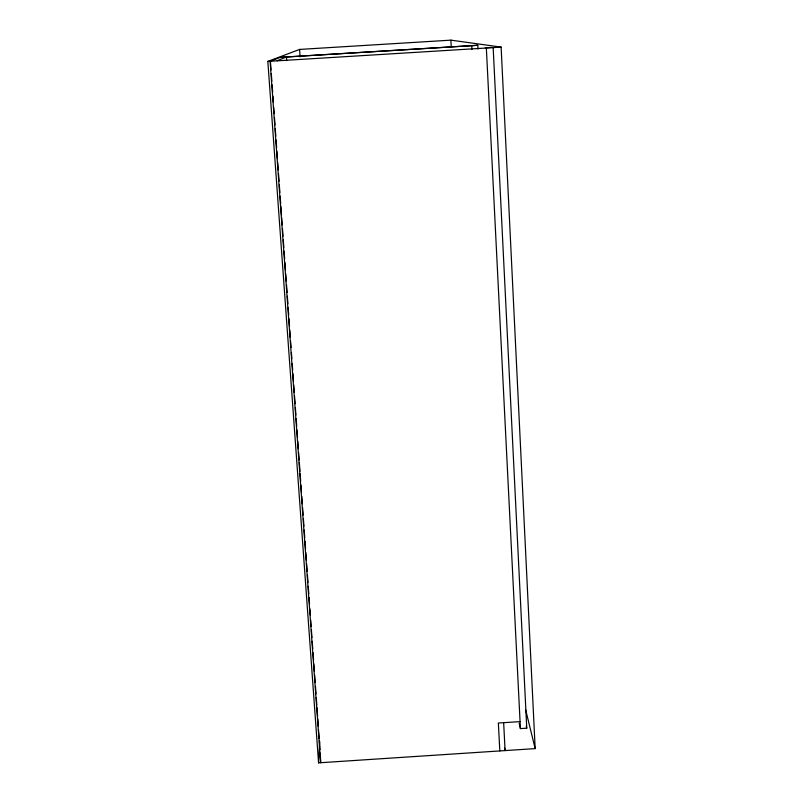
<?xml version="1.0" encoding="UTF-8"?>
<svg xmlns="http://www.w3.org/2000/svg" width="803" height="803" viewBox="0 0 803 803"><rect width="100%" height="100%" fill="white"/><g stroke="black" fill="none" stroke-linecap="round" stroke-linejoin="round"><path stroke-width="1.2" d="M318.57 762.85L267.831 61.419L299.599 49.425L450.895 40.15L501.122 47.106L535.169 748.607L318.57 762.85L319.714 741.591M277.216 60.747L286.43 56.943L286.681 60.596M520.063 721.606L498.352 723.031L499.817 750.925M520.414 728.602L526.758 728.18L493.162 47.598L492.068 47.427L485.303 47.839L486.347 48.009L520.414 728.602L519.18 723.282M280.147 57.404L477.785 45.279L477.976 49.033M267.831 61.419L501.122 47.106M477.785 45.279L280.388 57.314L270.109 61.279L320.678 762.709L320.277 753.124M470.919 45.52L471.742 45.651L471.933 49.405M525.644 709.782L535.169 748.607M526.246 726.063L526.758 728.18M504.595 748.125L505.097 750.584L503.652 722.69M270.501 62.413L271.033 69.911M271.304 73.645L271.846 81.163M272.117 84.877L272.659 92.415M272.93 96.169L273.381 102.423M273.743 107.421L274.194 113.675M274.465 117.429L274.997 124.927M275.268 128.681L275.81 136.179M276.081 139.933L276.623 147.431M276.894 151.185L277.436 158.683M277.708 162.437L278.25 169.935M278.521 173.689L279.053 181.197M279.324 184.941L279.866 192.449M280.137 196.193L280.679 203.701M280.859 206.2L281.492 214.953M281.672 217.452L282.214 224.95M282.485 228.704L283.017 236.202M283.288 239.956L283.83 247.465M284.101 251.209L284.643 258.717M284.914 262.461L285.456 269.969M285.727 273.713L286.269 281.221M286.541 284.975L287.083 292.473M287.344 296.227L287.886 303.725M288.157 307.479L288.699 314.977M288.97 318.731L289.512 326.229M289.783 329.983L290.325 337.481M290.596 341.235L291.047 347.488M291.399 352.487L291.85 358.74M292.212 363.739L292.663 369.992M292.934 373.746L293.476 381.244M293.747 384.998L294.289 392.496M294.56 396.25L295.102 403.748M295.363 407.502L295.905 415M296.177 418.754L296.719 426.263M296.99 430.006L297.532 437.515M297.803 441.259L298.345 448.767M298.616 452.511L299.158 460.019M299.338 462.518L299.961 471.271M300.141 473.77L300.683 481.268M300.954 485.022L301.496 492.53M301.767 496.274L302.309 503.782M302.58 507.526L303.122 515.034M303.393 518.778L303.925 526.286M304.196 530.04L304.738 537.538M305.01 541.292L305.552 548.79M305.823 552.544L306.365 560.042M306.636 563.796L307.178 571.294M307.449 575.048L307.981 582.546M308.252 586.3L308.794 593.798M309.065 597.552L309.516 603.806M309.878 608.804L310.329 615.058M310.691 620.057L311.142 626.31M311.413 630.064L311.945 637.562M312.216 641.316L312.758 648.814M313.029 652.568L313.571 660.066M313.843 663.82L314.385 671.328M314.656 675.072L315.198 682.58M315.469 686.324L316.001 693.832M316.272 697.576L316.814 705.084M316.994 707.584L317.627 716.336M317.807 718.836L318.349 726.334M319.233 738.619L318.48 729.726M319.403 741.039L320.016 749.5M299.599 49.425L300.111 56.913M450.895 40.15L451.226 46.413"/></g></svg>
